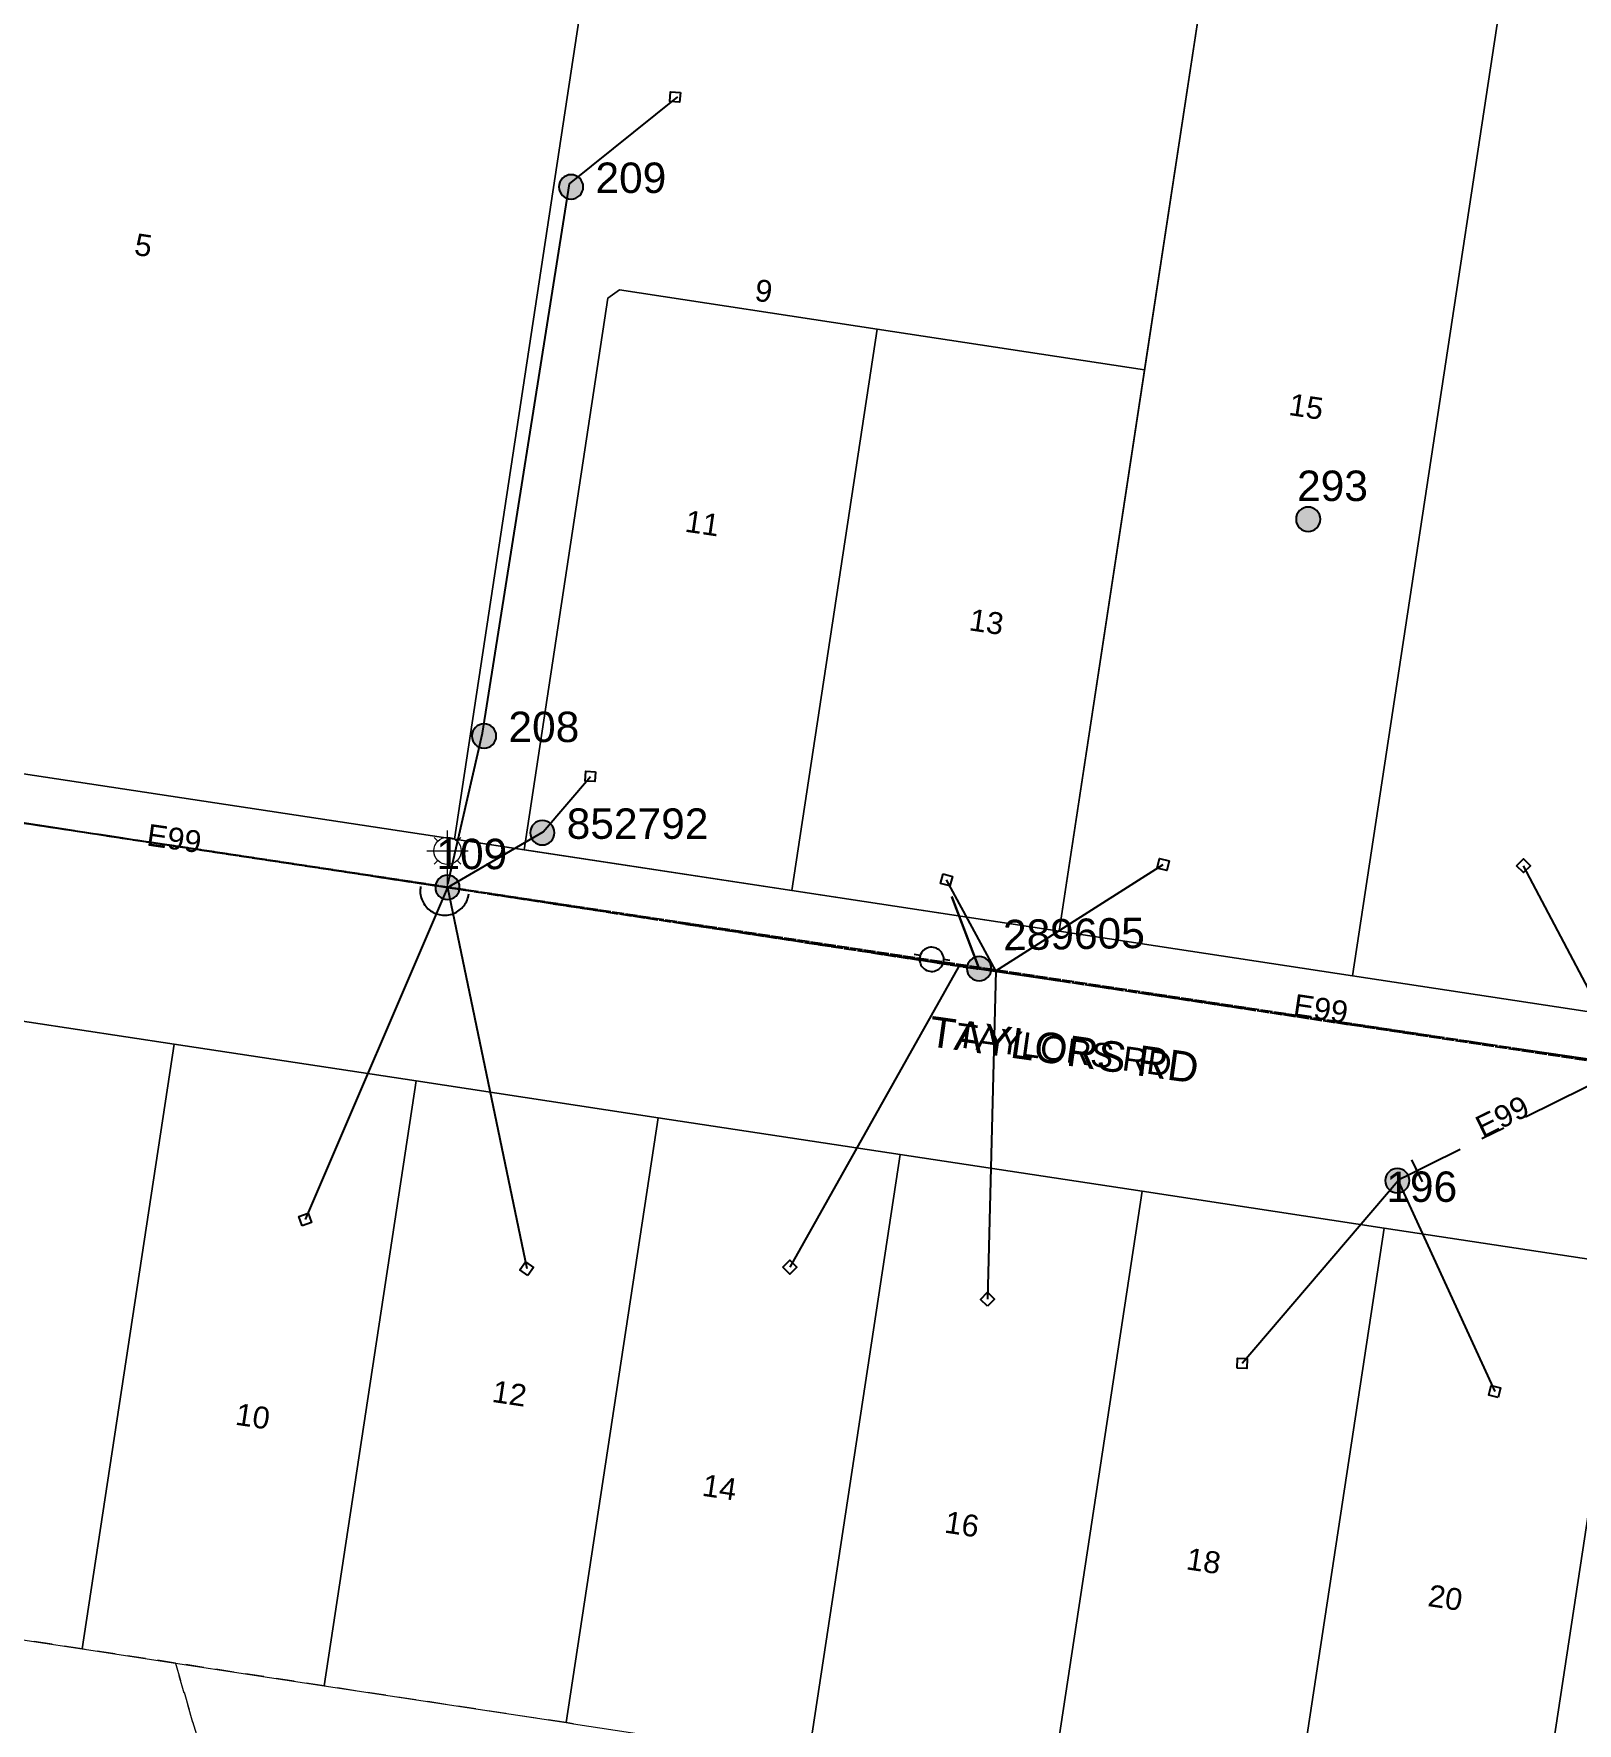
# Model space of a CAD drawing. Header units: metres. Extents: x 277548 to 280124, y 6243677 to 6246862.
# Drawn here: x 278585.5 to 278712.4, y 6245312.6 to 6245451.4 of the extents above; entities that cross this region are included whole.
import ezdxf
from ezdxf.enums import TextEntityAlignment as Align

# ---------------------------------------------------------------- set-up
doc = ezdxf.new("R2010")
doc.units = ezdxf.units.M
for name, pattern in [('Cable Exist OH', [1, 1, 0]), ('Dash', [5, 3, -2]), ('IECLCENT', [15.5, 9.5, -2, 2, -2])]:
    doc.linetypes.add(name, pattern=pattern)
doc.layers.get('0').update_dxf_attribs({"color": 6})
doc.layers.add('_User ZSTG1-1-1', color=7, linetype='Continuous', lineweight=0, true_color=0x0000f0)
doc.layers.add('Cadastre Land Parcels_SP_EXT', color=9, linetype='Continuous', lineweight=5)
doc.layers.add('Cadastre Roads_SP_EXT', color=94, linetype='Continuous', lineweight=15)
for name, color, linetype in [('Equip_SP_LV_EXT', 7, 'Continuous'), ('Equip_SP_SL_EXT', 7, 'Continuous'), ('Mains_LV_EXT', 7, 'Continuous'), ('Mains_SL_EXT', 7, 'Continuous'), ('Notes_HV_MISC', 7, 'Continuous'), ('Notes_LV_MISC', 7, 'Continuous'), ('Notes_SP_MISC', 7, 'Continuous'), ('Services_SP_EXT', 7, 'Continuous'), ('SupportsOH_SP_TR_HV_LV_SL_EXT', 7, 'Continuous')]:
    doc.layers.add(name, color=color, linetype=linetype)
doc.styles.add('POLE_LABEL', font='arial.ttf')
doc.styles.get("Standard").update_dxf_attribs({"font": 'arial.ttf'})

# ---------------------------------------------------------------- blocks, each defined once
blk = doc.blocks.new('LV_OH_LINKS_OPEN_EXT')
for p, q in [((-0.17, 4.97), (-0.17, 5.46)), ((0.17, 4.97), (0.17, 5.46)), ((-0.17, 3), (-0.17, 2.5)), ((0.17, 3), (0.17, 2.5))]:
    blk.add_line(p, q)
blk.add_lwpolyline([(0, 2.99, 1), (0, 4.98, 1)], format="xyb", close=True)
at = {"flags": 9}
for tag, p in [('ACTUAL_STATUS', (0, 0)), ('CONSTRUCTED_VOLTAGE', (0, -0.2)), ('OPERATING_VOLTAGE', (0, -0.6)), ('ORIENTATION', (0, -0.8)), ('OWNED_BY', (0, -1)), ('STATE', (0, -1.2)), ('SWITCH_TYPE', (0, -1.4)), ('NO_PHASES', (0, -0.4)), ('USAGE', (0, -1.6)), ('LEGEND', (0, -1.8)), ('NOTES', (0, -2))]:
    blk.add_attdef(tag, text='', height=0.2, dxfattribs=at).set_placement(p, align=Align.MIDDLE_LEFT)
at = {"flags": 1}
blk.add_attdef('Z', (0, 0), '', height=0.2, dxfattribs=at)
blk = doc.blocks.new('*U75')
at = {"lineweight": 15}
for p, q in [((0, 1.75), (0, 6.25)), ((-2.25, 4), (2.25, 4)), ((-1.46, 5.46), (-1.06, 5.06)), ((1.46, 5.46), (1.06, 5.06)), ((-1.46, 2.54), (-1.06, 2.94)), ((0, 0), (0, 2.5)), ((1.46, 2.54), (1.06, 2.94))]:
    blk.add_line(p, q, dxfattribs=at)
blk.add_circle((0, 4), 1.5, dxfattribs=at)
for tag, p, height, flags in [('OPERATING_VOLTAGE', (0.98, -1.65), 0.2, 9), ('ORIENTATION', (0.98, -1.85), 0.2, 9), ('OWNED_BY', (0.98, -2.05), 0.2, 9), ('CONSTRUCTED_VOLTAGE', (0.98, -0.65), 0.2, 9), ('CONTROL_TYPE', (0.98, -0.85), 0.2, 9), ('LANTERN_PURPOSE', (0.98, -1.05), 0.2, 9), ('LANTERN_TYPE', (0.98, -1.25), 0.2, 9), ('NO_PHASES', (0.98, -1.45), 0.2, 9), ('LNUMBER', (2.18, -3.25), 2.5, 8), ('STATE', (0.98, -2.25), 0.2, 9), ('USAGE', (0.98, -2.45), 0.2, 9), ('CEXIST', (0.98, -2.65), 0.2, 9), ('CNEW', (0.98, -2.85), 0.2, 9), ('CNUMBER', (0.98, -3.05), 0.2, 9), ('CREMOVE', (0.98, -3.25), 0.2, 9), ('CREPLACE', (0.98, -3.45), 0.2, 9), ('LKINGHEIGHT', (0.98, -3.65), 0.2, 9), ('LBRACKET', (0.98, -3.85), 0.2, 9), ('LBRACKETVOCAB', (0.98, -4.05), 0.2, 9), ('LCATEGORY', (0.98, -4.25), 0.2, 9), ('LCHARGE1', (0.98, -4.45), 0.2, 9), ('LCHARGE1PERCENT', (0.98, -4.65), 0.2, 9), ('LCHARGE2', (0.98, -4.85), 0.2, 9), ('LCHARGE2PERCENT', (0.98, -5.05), 0.2, 9), ('LCHARGE3', (0.98, -5.25), 0.2, 9), ('LCHARGE3PERCENT', (0.98, -5.45), 0.2, 9), ('LEXIST', (0.98, -5.65), 0.2, 9), ('LLAMP', (0.98, -5.85), 0.2, 9), ('LLAMPVOCAB', (0.98, -6.05), 0.2, 9), ('LMAST', (0.98, -6.25), 0.2, 9), ('LMASTVOCAB', (0.98, -6.45), 0.2, 9), ('LNEW', (0.98, -6.65), 0.2, 9), ('LANTNUMBER', (0.98, -6.85), 0.2, 9), ('LOUTREACH', (0.98, -7.25), 0.2, 9), ('LOUTREACHVOCAB', (0.98, -7.45), 0.2, 9), ('STREETNAME', (0.98, -9.25), 0.2, 9), ('SUBURB', (0.98, -9.45), 0.2, 1), ('LRATECODE', (0.98, -7.65), 0.2, 9), ('LREMOVE', (0.98, -7.85), 0.2, 9), ('LREPLACE', (0.98, -8.05), 0.2, 9), ('LTYPE', (0.98, -8.25), 0.2, 9), ('LTYPEVOCAB', (0.98, -8.45), 0.2, 9), ('LEGEND', (0.98, -8.65), 0.2, 9), ('LOCATION', (0.98, -8.85), 0.2, 9), ('NOTES', (0.98, -9.05), 0.2, 9)]:
    blk.add_attdef(tag, p, '', height=height, dxfattribs=dict(flags=flags))
blk = doc.blocks.new('CCP_EXT')
at = {"flags": 9}
for tag, p in [('LEGEND', (0, -1.4)), ('STATE', (0, -1.8)), ('LIFE_SUPPORT', (0, -1.6)), ('NOTES', (0, -2))]:
    blk.add_attdef(tag, text='', height=0.2, dxfattribs=at).set_placement(p, align=Align.MIDDLE_LEFT)
blk.add_wipeout([(0, 0.57), (0.57, 0), (0, -0.57), (-0.57, 0)])
blk.add_lwpolyline([(-0.57, 0), (0, 0.57), (0.57, 0), (0, -0.57), (-0.57, 0)])
at = {"flags": 1}
blk.add_attdef('Z', (0, 0), '', height=0.2, dxfattribs=at)
at = {"flags": 9}
for tag, p in [('CCP_TYPE', (0, 0)), ('CONSTRUCTED_VOLTAGE', (0, -0.2)), ('OPERATING_VOLTAGE', (0, -0.6)), ('ORIENTATION', (0, -0.8)), ('OWNED_BY', (0, -1)), ('NO_PHASES', (0, -0.4)), ('USAGE', (0, -1.2))]:
    blk.add_attdef(tag, text='', height=0.2, dxfattribs=at).set_placement(p, align=Align.MIDDLE_LEFT)
blk = doc.blocks.new('POLE_EXT')
blk.add_hatch(color=256).paths.add_polyline_path([(-1, 0, 1), (1, 0, 1)])
blk.add_lwpolyline([(-1, 0, 1), (1, 0, 1)], format="xyb", close=True)
for tag, height, flags, p in [('pNumber', 2.5, 8, (-17.84, 2.07)), ('OWNED_BY', 0.2, 9, (1.35, -0.4)), ('SPECIAL_USE', 0.2, 9, (1.35, -0.8)), ('STATE', 0.2, 9, (1.35, -1)), ('cLV', 0.2, 9, (1.35, -1.4)), ('PARENT', 0.2, 9, (1.35, -0.6)), ('USAGE', 0.2, 9, (1.35, -1.2)), ('hDepth', 0.2, 9, (1.35, -1.6)), ('hDia', 0.2, 9, (1.35, -1.8)), ('cHV', 0.2, 9, (1.35, -2)), ('LBRACKET', 0.2, 9, (1.35, -2.2)), ('LExisting', 0.2, 9, (1.35, -2.4)), ('LANTNUMBER', 0.2, 9, (1.35, -2.6)), ('LOther', 0.2, 9, (1.35, -2.8)), ('cLinedev', 0.2, 9, (1.35, -3.4)), ('pExisting', 0.2, 9, (1.35, -3.8)), ('LRemove', 0.2, 9, (1.35, -3)), ('LEGEND', 0.2, 9, (1.35, -3.2)), ('LOCATION', 0.2, 9, (1.35, -3.6)), ('PFNUMBER', 0.2, 9, (1.35, -4)), ('NEWPFNUMBER', 0.2, 9, (1.35, -4.2)), ('pFooting', 0.2, 9, (1.35, -4.4)), ('pNew', 0.2, 9, (1.35, -4.6)), ('pRelocate', 0.2, 9, (1.35, -5)), ('pRemove', 0.2, 9, (1.35, -5.2)), ('pReplace', 0.2, 9, (1.35, -5.4)), ('pStay', 0.2, 9, (1.35, -5.6)), ('pType', 0.2, 9, (1.35, -5.8)), ('cspan', 0.2, 9, (1.35, -6)), ('STREETNAME', 0.2, 9, (1.35, -6.2)), ('SUBURB', 0.2, 9, (1.35, -6.4)), ('OPERATED_BY', 0.2, 9, (1.36, -7.01)), ('NOTES', 0.2, 9, (1.35, -6.6)), ('MAINTAINED_BY', 0.2, 9, (1.36, -6.81))]:
    blk.add_attdef(tag, text='', height=height, dxfattribs=dict(flags=flags)).set_placement(p, align=Align.MIDDLE_LEFT)
at = {"style": 'POLE_LABEL'}
for tag, height, flags, p in [('ASSET_NUM', 2.5, 8, (2, 2)), ('STRUCTURE_PLANT_NUMBER', 0.2, 9, (1.35, 0.03)), ('STREET_CODE', 0.2, 9, (1.35, -0.2))]:
    blk.add_attdef(tag, text='', height=height, dxfattribs=dict(at, flags=flags)).set_placement(p, align=Align.MIDDLE_LEFT)
at = {"flags": 1}
blk.add_attdef('Z', (1.35, -7.33), '', height=0.2, dxfattribs=at)
blk = doc.blocks.new('End Shackle_EXT')
at = {"flags": 9}
for tag, p in [('STATE', (0, -1.2)), ('USAGE', (0, -1.4)), ('NOTES', (0, -1.6))]:
    blk.add_attdef(tag, text='', height=0.2, dxfattribs=at).set_placement(p, align=Align.MIDDLE_LEFT)
blk.add_wipeout([(0, 0.25), (1.81, 0.25), (1.82, -0.25), (0, -0.25)])
blk.add_line((1.81, -1), (1.81, 1))
at = {"flags": 1}
blk.add_attdef('Z', (0, 0), '', height=0.2, dxfattribs=at)
at = {"flags": 9}
for tag, p in [('CONNECTOR_TYPE', (0, 0)), ('CONSTRUCTED_VOLTAGE', (0, -0.2)), ('OPERATING_VOLTAGE', (0, -0.6)), ('ORIENTATION', (0, -0.8)), ('OWNED_BY', (0, -1)), ('NO_PHASES', (0, -0.4))]:
    blk.add_attdef(tag, text='', height=0.2, dxfattribs=at).set_placement(p, align=Align.MIDDLE_LEFT)

msp = doc.modelspace()

# ---------------------------------------------------------------- linework, layer by layer
at = {"layer": '_User ZSTG1-1-1', "color": 252, "linetype": 'Dash', "ltscale": 0.5, "true_color": 0x878787}
msp.add_lwpolyline([(278569.57902, 6245321.72102), (278564.75897, 6245322.45303), (278560.98796, 6245294.75996), (278600.35896, 6245288.77402), (278605.33403, 6245271.81698), (278605.88496, 6245272.24901), (278606.45797, 6245272.65296), (278607.05104, 6245273.02599), (278607.66204, 6245273.36801), (278608.28999, 6245273.677), (278608.93403, 6245273.95101), (278609.59201, 6245274.19401), (278609.82998, 6245274.27104), (278597.141, 6245317.52999), (278589.47099, 6245318.69598), (278569.57902, 6245321.72102)], close=True, dxfattribs=at)
msp.add_lwpolyline([(278629.85101, 6245312.54203), (278629.25203, 6245312.63204), (278609.35997, 6245315.65496), (278609.35997, 6245315.65496), (278597.141, 6245317.52999), (278609.82998, 6245274.27104)], dxfattribs=at)
at = {"layer": 'Cadastre Land Parcels_SP_EXT', "linetype": 'Continuous'}
for points in [[(278717.52299, 6245370.42798), (278735.03802, 6245485.56496), (278708.72701, 6245471.54904), (278693.90099, 6245374.018), (278717.52299, 6245370.42798)], [(278617.397, 6245467.04699), (278582.427, 6245472.35897), (278577.33003, 6245438.79902), (278576.38399, 6245432.56901), (278573.36398, 6245412.678), (278570.34301, 6245392.79398), (278620.07197, 6245385.23703), (278632.15499, 6245464.80502), (278617.397, 6245467.04699)], [(278693.90099, 6245374.018), (278708.72701, 6245471.54904), (278681.88802, 6245457.251), (278669.79396, 6245377.68097), (278693.90099, 6245374.018)], [(278681.88802, 6245457.25117), (278644.21407, 6245462.9738), (278632.15473, 6245464.80538), (278620.07242, 6245385.23677), (278625.79655, 6245384.3666), (278632.68225, 6245429.70641), (278633.64596, 6245430.38843), (278654.80975, 6245427.17365), (278676.80837, 6245423.83194), (278681.88802, 6245457.25117)], [(278654.80975, 6245427.17365), (278633.64596, 6245430.38843), (278632.68225, 6245429.70641), (278625.79655, 6245384.3666), (278647.79517, 6245381.02401), (278654.80975, 6245427.17365)], [(278676.80837, 6245423.83194), (278654.80975, 6245427.17365), (278647.79517, 6245381.02401), (278669.7937, 6245377.68141), (278676.80837, 6245423.83194)], [(278589.47099, 6245318.69598), (278597.02696, 6245368.40499), (278577.13596, 6245371.42702), (278569.57902, 6245321.72102), (278589.47099, 6245318.69598)], [(278597.141, 6245317.52999), (278609.35997, 6245315.65496), (278616.91903, 6245365.38101), (278597.02696, 6245368.40499), (278589.47099, 6245318.69598), (278597.141, 6245317.52999)], [(278629.25203, 6245312.63204), (278636.811, 6245362.35597), (278616.91903, 6245365.38101), (278609.35997, 6245315.65496), (278629.25203, 6245312.63204)], [(278629.85101, 6245312.54203), (278649.144, 6245309.607), (278656.70298, 6245359.33296), (278636.811, 6245362.35597), (278629.25203, 6245312.63204), (278629.85101, 6245312.54203)], [(278676.59496, 6245356.30898), (278656.70298, 6245359.33296), (278649.144, 6245309.607), (278649.90296, 6245309.49402), (278669.03598, 6245306.58496), (278676.59496, 6245356.30898)], [(278696.48702, 6245353.28501), (278676.59496, 6245356.30898), (278669.03598, 6245306.58496), (278669.68196, 6245306.48603), (278688.92796, 6245303.56001), (278696.48702, 6245353.28501)], [(278716.379, 6245350.26103), (278696.48702, 6245353.28501), (278688.92796, 6245303.56001), (278689.46202, 6245303.47998), (278708.82002, 6245300.53603), (278716.379, 6245350.26103)], [(278736.27097, 6245347.23696), (278716.379, 6245350.26103), (278708.82002, 6245300.53603), (278709.24101, 6245300.47296), (278728.712, 6245297.51099), (278736.27097, 6245347.23696)]]:
    msp.add_lwpolyline(points, close=True, dxfattribs=at)
at = {"layer": 'Cadastre Roads_SP_EXT', "linetype": 'Continuous'}
for points in [[(278717.523, 6245370.42802), (278693.90104, 6245374.018), (278669.79401, 6245377.68101), (278620.07196, 6245385.23698), (278570.34302, 6245392.79401)], [(278577.13603, 6245371.42702), (278597.02699, 6245368.40502), (278616.919, 6245365.38099), (278636.81102, 6245362.35599), (278656.70304, 6245359.33302), (278676.59497, 6245356.30899), (278696.48698, 6245353.28496), (278716.379, 6245350.26102)]]:
    msp.add_lwpolyline(points, dxfattribs=at)
at = {"layer": 'Mains_SL_EXT', "linetype": 'Cable Exist OH'}
for points in [[(278515.86393, 6245397.124), (278569.74198, 6245388.83939), (278619.5027, 6245381.28442)], [(278663.20417, 6245374.60789), (278716.62885, 6245366.55159)]]:
    msp.add_lwpolyline(points, dxfattribs=at)
at = {"layer": 'Notes_LV_MISC', "linetype": 'IECLCENT'}
for points in [[(278619.5027, 6245381.28442), (278569.95285, 6245388.80677)], [(278716.6085, 6245366.66003), (278663.19942, 6245374.57736)]]:
    msp.add_lwpolyline(points, dxfattribs=at)
msp.add_lwpolyline([(278617.29162, 6245381.35274, 1.026961499), (278621.2465, 6245380.75082)], format="xyb", dxfattribs=at)

# ---------------------------------------------------------------- block references
at = {"layer": 'Equip_SP_LV_EXT', "rotation": 80.90020130129048}
msp.add_blockref('LV_OH_LINKS_OPEN_EXT', (278663.23502, 6245374.74244), dxfattribs=at)
at = {"layer": 'Equip_SP_SL_EXT', "xscale": 0.75, "yscale": 0.75, "zscale": 0.75}
msp.add_blockref('*U75', (278619.50273, 6245381.28442), dxfattribs=at)
at = {"layer": 'SupportsOH_SP_TR_HV_LV_SL_EXT'}
ref = msp.add_blockref('POLE_EXT', (278629.66342, 6245438.86302), dxfattribs=at)
ref.add_attrib('ASSET_NUM', '209', dxfattribs={"layer": '0', "height": 2.5, "style": 'POLE_LABEL'}).set_placement((278631.66342, 6245439.61302), align=Align.MIDDLE_LEFT)
ref = msp.add_blockref('POLE_EXT', (278690.25197, 6245411.54496), dxfattribs=at)
ref.add_attrib('ASSET_NUM', '293', dxfattribs={"layer": '0', "height": 2.5, "style": 'POLE_LABEL'}).set_placement((278692.25197, 6245412.29496), align=Align.BOTTOM_CENTER)
ref = msp.add_blockref('POLE_EXT', (278622.51083, 6245393.7288), dxfattribs=at)
ref.add_attrib('ASSET_NUM', '208', dxfattribs={"layer": '0', "height": 2.5, "style": 'POLE_LABEL'}).set_placement((278624.51083, 6245394.4788), align=Align.MIDDLE_LEFT)
ref = msp.add_blockref('POLE_EXT', (278627.30001, 6245385.77701), dxfattribs=at)
ref.add_attrib('ASSET_NUM', '852792', dxfattribs={"layer": '0', "height": 2.5, "style": 'POLE_LABEL'}).set_placement((278629.30001, 6245386.52701), align=Align.MIDDLE_LEFT)
ref = msp.add_blockref('POLE_EXT', (278619.50278, 6245381.28453), dxfattribs=at)
ref.add_attrib('ASSET_NUM', '109', dxfattribs={"layer": '0', "height": 2.5, "style": 'POLE_LABEL'}).set_placement((278621.50278, 6245382.03453), align=Align.BOTTOM_CENTER)
ref = msp.add_blockref('POLE_EXT', (278663.20416, 6245374.60792), dxfattribs=at)
ref.add_attrib('ASSET_NUM', '289605', dxfattribs={"layer": '0', "height": 2.5, "rotation": 1.0000001, "style": 'POLE_LABEL'}).set_placement((278665.20416, 6245375.35792), align=Align.BOTTOM_LEFT)

# ---------------------------------------------------------------- texts
at = {"layer": 'Cadastre Land Parcels_SP_EXT'}
for s, rotation, p in [('5', 351.386963, (278593.68399, 6245433.28601)), ('9', 351.507271, (278644.67464, 6245429.52604)), ('15', 351.387085, (278688.57746, 6245420.12471)), ('11', 351.6566461, (278638.9459, 6245410.53184)), ('13', 351.656646, (278662.30176, 6245402.42777)), ('12', 351.469299, (278623.08547, 6245339.00599)), ('10', 351.469513, (278601.98364, 6245337.13339)), ('14', 351.469513, (278640.35224, 6245331.29398)), ('16', 351.469635, (278660.27616, 6245328.2656)), ('18', 351.469421, (278680.14563, 6245325.24503)), ('20', 351.469482, (278700.01519, 6245322.22437))]:
    msp.add_text(s, height=1.8, rotation=rotation, dxfattribs=at).set_placement(p)
at = {"layer": 'Cadastre Roads_SP_EXT'}
msp.add_text('TAYLORS RD', height=2.5, rotation=352.029999, dxfattribs=at).set_placement((278670.17487, 6245367.94097), align=Align.MIDDLE_CENTER)
at = {"layer": 'Mains_LV_EXT'}
for rotation, p in [(351.7699548, (278594.69883, 6245384.73883)), (351.5679175, (278688.94668, 6245370.76061)), (26.2616521, (278704.5969, 6245360.6637))]:
    msp.add_text('E99', height=1.8, rotation=rotation, dxfattribs=at).set_placement(p)
at = {"layer": 'Notes_HV_MISC'}
msp.add_text('TAYLORS RD', height=2.5, rotation=352.029999, dxfattribs=at).set_placement((278670.17487, 6245367.94097), align=Align.MIDDLE_CENTER)
at = {"layer": 'Notes_LV_MISC'}
msp.add_text('TAYLORS RD', height=2, rotation=352.029999, dxfattribs=at).set_placement((278670.17487, 6245367.94097), align=Align.MIDDLE_CENTER)

# ---------------------------------------------------------------- next in the draw order: block references
at = {"layer": 'Services_SP_EXT'}
for p, rotation in [((278638.20779, 6245446.25125), 220.2363582857732), ((278631.24934, 6245390.40425), 221.3383749876277), ((278678.3245, 6245383.16186), 211.3119629635279), ((278660.52398, 6245381.89806), 299.2886692140113), ((278607.80923, 6245353.98557), 64.5982430621035), ((278626.01371, 6245349.94862), 100.5630028489128), ((278663.89481, 6245347.43265), 90.88424070556572), ((278684.82326, 6245342.16538), 43.6430949012398), ((278705.58641, 6245339.85592), 121.2134018484789)]:
    msp.add_blockref('CCP_EXT', p, dxfattribs=dict(at, rotation=rotation))
for p in [(278707.94521, 6245383.07148), (278647.63853, 6245350.07139)]:
    msp.add_blockref('CCP_EXT', p, dxfattribs=at)

# ---------------------------------------------------------------- next in the draw order: block references
for p, rotation in [((278638.20779, 6245446.25125), 220.2363582857732), ((278631.24934, 6245390.40425), 221.3383749876277), ((278678.3245, 6245383.16186), 211.3119629635279), ((278660.52398, 6245381.89806), 299.2886692140113), ((278607.80923, 6245353.98557), 64.5982430621035), ((278626.01371, 6245349.94862), 100.5630028489128), ((278663.89481, 6245347.43265), 90.88424070556572), ((278684.82326, 6245342.16538), 43.6430949012398), ((278705.58641, 6245339.85592), 121.2134018484789)]:
    msp.add_blockref('CCP_EXT', p, dxfattribs=dict(at, rotation=rotation))
for p in [(278707.94521, 6245383.07148), (278647.63853, 6245350.07139)]:
    msp.add_blockref('CCP_EXT', p, dxfattribs=at)

# ---------------------------------------------------------------- next in the draw order: linework, layer by layer
at = {"layer": 'Mains_SL_EXT', "linetype": 'Cable Exist OH'}
msp.add_lwpolyline([(278619.5027, 6245381.28442), (278663.09882, 6245374.57953)], dxfattribs=at)
at = {"layer": 'Notes_LV_MISC', "linetype": 'IECLCENT'}
msp.add_lwpolyline([(278663.19942, 6245374.57736), (278619.5027, 6245381.28442)], dxfattribs=at)
at = {"layer": 'Notes_SP_MISC', "linetype": 'IECLCENT', "ltscale": 0.5, "const_width": 0.2, "flags": 128}
msp.add_lwpolyline([(278663.20413, 6245374.60784), (278660.94698, 6245380.5412)], dxfattribs=at)
at = {"layer": 'Services_SP_EXT'}
for points in [[(278619.53495, 6245381.55534), (278622.39083, 6245393.96731), (278629.5304, 6245439.1116), (278638.42749, 6245446.25125)], [(278619.50264, 6245381.28453), (278627.36002, 6245385.84726), (278631.24938, 6245390.40425)], [(278664.56577, 6245374.42956), (278678.32447, 6245383.16193)], [(278716.63297, 6245366.6079), (278707.9453, 6245383.07146)], [(278619.50264, 6245381.28453), (278607.80931, 6245353.9856)], [(278619.50264, 6245381.28453), (278626.0137, 6245349.94863)], [(278664.56577, 6245374.42956), (278660.52397, 6245381.89809)], [(278661.51318, 6245374.74266), (278647.63859, 6245350.07141)], [(278664.56577, 6245374.42956), (278663.89481, 6245347.43267)], [(278697.63826, 6245357.17343), (278684.82332, 6245342.16526)], [(278697.63826, 6245357.17343), (278705.58635, 6245339.8559)]]:
    msp.add_lwpolyline(points, dxfattribs=at)

# ---------------------------------------------------------------- next in the draw order: block references
at = {"layer": 'Mains_LV_EXT', "rotation": 26.32148840486211}
msp.add_blockref('End Shackle_EXT', (278697.58579, 6245357.18514), dxfattribs=at)

# ---------------------------------------------------------------- next in the draw order: linework, layer by layer
at = {"layer": 'Notes_HV_MISC', "linetype": 'Cable Exist OH'}
msp.add_lwpolyline([(278569.95285, 6245388.80677), (278716.6085, 6245366.66003), (278850.10763, 6245346.29931)], dxfattribs=at)
at = {"layer": 'Notes_LV_MISC', "linetype": 'IECLCENT'}
msp.add_lwpolyline([(278716.63302, 6245366.6079), (278697.58577, 6245357.18508)], dxfattribs=at)

# ---------------------------------------------------------------- next in the draw order: block references
at = {"layer": 'SupportsOH_SP_TR_HV_LV_SL_EXT'}
ref = msp.add_blockref('POLE_EXT', (278697.58575, 6245357.1851), dxfattribs=at)
ref.add_attrib('ASSET_NUM', '196', dxfattribs={"layer": '0', "height": 2.5, "rotation": 0.0725292, "style": 'POLE_LABEL'}).set_placement((278699.58575, 6245357.9351), align=Align.TOP_CENTER)

doc.saveas('drawing.dxf')
